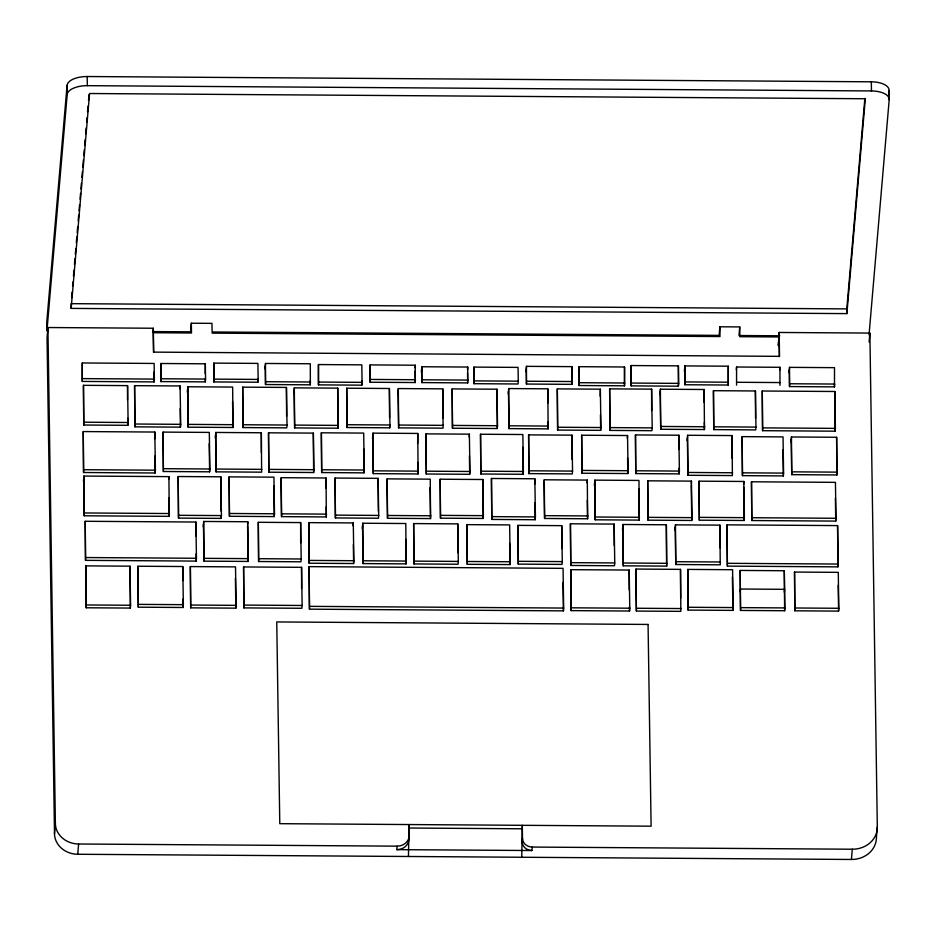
<?xml version="1.0" encoding="UTF-8"?>
<svg xmlns="http://www.w3.org/2000/svg" width="936" height="936" viewBox="0 0 936 936"><rect width="100%" height="100%" fill="white"/><g stroke="black" fill="none" stroke-linecap="round" stroke-linejoin="round"><path stroke-width="1.4" d="M67.064 85.398L46.8 321.715L46.94 330.853L67.193 94.548L67.064 85.398A19.387 9.009 -0.9 0 1 87.2 76.53L871.334 81.806A18.486 8.588 -0.9 0 1 889.06 90.523L889.2 99.661L869.029 334.948M779.162 332.467L779.524 356.347L153.679 352.123L153.317 328.243L47.923 327.53L47.046 337.791L54.499 833.789A22.944 20.3 4.9 0 0 77.723 854.264L851.409 859.47A25.389 22.452 4.9 0 0 876.435 837.17L877.313 826.909L869.883 333.076L779.162 332.467L778.319 345.56L779.056 336.948L739.885 336.691L739.732 326.921L719.866 326.781L719.129 335.38L212.706 331.976M71.581 297.859L72.084 292.055M72.575 286.24L72.95 281.888M73.453 276.085L73.944 270.27M74.447 264.467L74.938 258.664M75.313 254.299L75.816 248.496M76.307 242.693L76.811 236.878M77.185 232.526L77.676 226.723M78.179 220.908L78.671 215.104M79.045 210.752L79.548 204.937M80.04 199.134L80.543 193.331M80.917 188.967L81.409 183.163M81.912 177.36L82.415 171.545M82.777 167.193L83.409 159.939M83.784 155.575L84.275 149.772M84.649 145.419L85.153 139.604M85.644 133.801L86.147 127.998M86.638 122.183L87.013 117.831M87.516 112.027L88.007 106.213M88.511 100.409L89.002 94.606M71.159 308.4L89.575 93.518L865.309 98.748L846.881 313.618L71.159 308.4L71.078 303.662L846.811 308.892L864.864 98.374M82.286 362.969L82.274 381.42L154.124 381.911L154.37 379.092L154.136 363.449L82.286 362.969L82.274 381.42M83.456 385.316L83.772 425.014L127.881 425.307L128.115 422.499L127.565 385.62L83.456 385.316L83.772 425.014M83.246 431.566L83.573 472.516L155.154 472.996L155.399 470.188L154.826 432.046L83.246 431.566L83.573 472.516M83.456 481.432L83.912 476.061L168.925 476.635L169.229 516.356L84.228 515.783L83.678 478.869M54.499 833.789L55.376 823.54L47.923 327.53M84.228 515.783L83.912 476.061M85.223 521.282L85.527 560.348L196.197 561.097L196.443 558.277L195.893 522.031L85.223 521.282L85.527 560.348M85.89 565.882L86.241 607.78L130.338 608.072L130.584 605.264L129.999 566.175L85.89 565.882L86.241 607.78M77.723 854.264L78.601 844.003A22.944 20.3 4.9 0 1 55.376 823.54M127.565 385.62L127.495 399.777M134.585 385.667L134.924 426.839L180.449 427.144L180.695 424.324L180.11 385.971L134.585 385.667L134.924 426.839M129.999 566.175L130.338 608.072M152.989 332.093L153.317 328.243M137.955 566.233L138.294 607.183L183.105 607.487L183.351 604.668L182.777 566.537L137.955 566.233L138.294 607.183M154.826 432.046L154.651 439.101M160.863 363.496L160.852 381.584L205.312 381.876L205.557 379.068L205.323 363.8L160.863 363.496L160.852 381.584M163.075 432.104L163.379 471.498L209.617 471.814L209.863 468.995L209.313 432.409L163.075 432.104L163.379 471.498M168.679 479.443L168.925 476.635M179.876 388.779L180.11 385.971M178.179 476.529L178.519 518.111L221.2 518.404L221.434 515.584L220.861 476.81L178.179 476.529L178.519 518.111M719.866 326.781L720.006 336.55L212.133 333.134L211.981 323.365L191.342 323.224L190.605 331.824L152.872 331.566M187.375 392.137L187.832 386.767L232.654 387.071L232.982 427.495L188.159 427.19L187.598 389.575M188.159 427.19L187.832 386.767M182.777 566.537L182.707 580.648M205.323 363.8L205.195 373.546M190.347 566.584L190.687 607.85L235.86 608.154L236.094 605.346L235.521 566.888L190.347 566.584L190.687 607.85M195.893 522.031L195.835 536.445M213.806 363.11L213.806 381.935L257.903 382.227L258.149 379.419L257.903 363.402L213.806 363.11L213.806 381.935M203.241 526.828L203.697 521.457L247.794 521.75L248.11 561.436L204.013 561.144L203.451 524.265M204.013 561.144L203.697 521.457M215.339 437.837L215.795 432.455L261.331 432.76L261.635 472.165L216.111 471.849L215.561 435.275M216.111 471.849L215.795 432.455M220.861 476.81L221.095 511.22M229.133 476.869L229.437 516.286L274.26 516.59L274.494 513.782L273.944 477.173L229.133 476.869L229.437 516.286M242.693 387.141L243.021 427.565L286.767 427.857L287.013 425.049L286.439 387.434L242.693 387.141L243.021 427.565M243.582 566.947L243.91 607.897L301.883 608.283L302.129 605.475L301.556 567.333L243.582 566.947L243.91 607.897M247.56 524.558L247.794 521.75M265.028 368.831L265.496 363.46L310.307 363.765L310.342 384.825L265.52 384.52L265.251 366.269M261.331 432.76L261.343 452.462M265.52 384.52L265.496 363.46M258.313 522.3L258.617 561.518L300.947 561.799L301.181 558.991L300.643 522.58L258.313 522.3L258.617 561.518M268.527 432.818L268.831 472.212L313.642 472.516L313.888 469.696L313.338 433.111L268.527 432.818L268.831 472.212M286.439 387.434L286.591 416.286M280.765 483.07L281.233 477.688L326.044 477.992L326.348 516.941L281.537 516.637L280.987 480.496M281.537 516.637L281.233 477.688M293.857 393.237L294.325 387.855L337.72 388.147L338.036 428.208L294.641 427.916L294.079 390.663M294.641 427.916L294.325 387.855M300.643 522.58L300.655 542.868M318.451 364.56L318.474 384.871L361.822 385.164L362.068 382.356L361.811 364.853L318.451 364.56L318.474 384.871M301.556 567.333L301.591 588.51M313.338 433.111L313.642 472.516M308.833 522.639L309.161 563.226L353.621 563.53L353.866 560.711L353.293 522.943L308.833 522.639L309.161 563.226M309.114 566.631L309.465 609.16L563.425 610.869L563.659 608.061L563.062 568.339L309.114 566.631L309.465 609.16M321.364 432.806L321.68 472.563L364.01 472.855L364.244 470.036L363.695 433.087L321.364 432.806L321.68 472.563M326.044 477.992L325.915 488.03M337.72 388.147L338.036 428.208M335.1 478.05L335.416 517.936L378.46 518.228L378.694 515.42L378.144 478.343L335.1 478.05L335.416 517.936M346.718 388.206L347.034 427.518L389.715 427.81L389.949 424.991L389.399 388.498L346.718 388.206L347.034 427.518M353.047 525.751L353.293 522.943M369.685 370.282L370.141 364.911L415.315 365.215L415.291 382.543L370.118 382.239L369.895 367.719M370.118 382.239L370.141 364.911M362.302 528.618L362.77 523.236L405.803 523.528L406.13 563.881L363.086 563.589L362.524 526.044M372.493 438.528L372.949 433.146L417.772 433.45L418.099 473.944L373.277 473.639L372.715 435.965M363.086 563.589L362.77 523.236M373.277 473.639L372.949 433.146M378.144 478.343L378.355 511.103M389.399 388.498L389.551 417.585M386.743 484.251L387.2 478.869L430.244 479.162L430.548 518.579L387.516 518.287L386.966 481.677M397.847 393.939L398.315 388.557L442.775 388.861L443.079 428.161L398.619 427.869L398.069 391.365M387.516 518.287L387.2 478.869M398.619 427.869L398.315 388.557M415.069 368.024L415.315 365.215M421.387 372.118L421.855 366.748L467.731 367.052L467.684 382.906L421.808 382.59L421.61 369.556M421.808 382.59L421.855 366.748M417.772 433.45L417.643 443.512M413.642 523.575L413.969 563.928L458.067 564.232L458.312 561.413L457.751 523.879L413.642 523.575L413.969 563.928M425.985 433.871L426.301 474.002L469.696 474.295L469.93 471.487L469.381 434.164L425.985 433.871L426.301 474.002M521.75 857.259L522.3 825.306L522.499 838.457A9.641 8.529 4.9 0 0 532.268 847.068L531.964 850.532L396.805 849.631L397.098 846.156A12.25 10.834 4.9 0 0 409.172 835.392L409.009 824.546L408.459 856.487M442.775 388.861L442.927 417.947M409.172 835.392L408.88 838.867A12.25 10.834 4.9 0 1 396.805 849.631M440.177 479.232L440.482 518.181L483.163 518.462L483.409 515.654L482.859 479.513L440.177 479.232L440.482 518.181M452.17 388.92L452.474 428.232L497.285 428.536L497.531 425.716L496.981 389.224L452.17 388.92L452.474 428.232M467.497 369.872L467.731 367.052M457.751 523.879L457.903 552.673M473.955 367.099L473.92 383.69L518.029 383.982L518.275 381.174L518.064 367.392L473.955 367.099L473.92 383.69M469.135 436.983L469.381 434.164M466.97 524.64L467.275 564.291L509.956 564.583L510.202 561.764L509.652 524.92L466.97 524.64L467.275 564.291M480.519 434.245L480.835 474.002L523.165 474.283L523.399 471.475L522.85 434.526L480.519 434.245L480.835 474.002M482.859 479.513L483.163 518.462M496.981 389.224L497.285 428.536M491.458 478.483L491.786 519.433L535.181 519.726L535.427 516.918L534.854 478.776L491.458 478.483L491.786 519.433M508.236 393.927L508.693 388.557L547.817 388.814L548.133 428.875L509.008 428.606L508.459 391.365M509.008 428.606L508.693 388.557M526.009 371.709L526.477 366.339L572.001 366.643L571.978 384.345L526.453 384.041L526.231 369.147M526.453 384.041L526.477 366.339M517.982 525.365L518.287 564.115L562.033 564.408L562.279 561.6L561.74 525.658L517.982 525.365L518.287 564.115M528.618 434.866L528.91 473.616L572.305 473.909L572.551 471.089L572.013 435.158L528.618 434.866L528.91 473.616M534.854 478.776L534.655 484.415M547.817 388.814L547.747 403.088M543.816 485.176L544.284 479.794L587.317 480.086L587.609 518.766L544.577 518.474L544.038 482.602M544.577 518.474L544.284 479.794M557.306 388.885L557.645 430.057L600.678 430.349L600.924 427.53L600.35 389.177L557.306 388.885L557.645 430.057M522.499 838.457L522.206 841.932A9.641 8.529 4.9 0 0 531.964 850.532M572.001 366.643L571.978 384.345M561.74 525.658L561.799 548.601M572.013 435.158L572.095 459.529M578.542 372.06L578.998 366.69L624.523 366.994L624.523 385.819L578.998 385.515L578.764 369.498M578.998 385.515L578.998 366.69M570.422 523.797L570.761 565.461L614.507 565.754L614.753 562.945L614.168 524.09L570.422 523.797L570.761 565.461M581.654 435.217L581.946 473.23L627.822 473.546L628.068 470.726L627.541 435.532L581.654 435.217L581.946 473.23M570.855 569.673L571.182 610.623L629.518 611.021L629.764 608.201L629.191 570.059L570.855 569.673L571.182 610.623M587.071 482.894L587.317 480.086M600.35 389.177L600.175 396.244M594.407 485.515L594.863 480.133L638.972 480.437L639.276 520.1L595.179 519.808L594.617 482.953M595.179 519.808L594.863 480.133M609.64 388.861L609.98 430.408L651.947 430.689L652.193 427.881L651.608 389.142L609.64 388.861L609.98 430.408M624.523 366.994L624.523 385.819M614.168 524.09L614.203 545.618M631.086 365.543L631.11 385.866L678.413 386.182L678.658 383.374L678.389 365.871L631.086 365.543L631.11 385.866M627.295 438.34L627.541 435.532M622.487 529.858L622.955 524.488L666.35 524.78L666.678 566.116L623.294 565.824L622.709 527.296M623.294 565.824L622.955 524.488M635.474 434.924L635.766 473.593L679.162 473.885L679.396 471.077L678.857 435.217L635.474 434.924L635.766 473.593M629.191 570.059L629.203 589.832M635.579 574.447L636.047 569.065L680.507 569.369L680.846 611.36L636.386 611.068L635.801 571.884M651.608 389.142L651.643 410.611M636.386 611.068L636.047 569.065M647.7 480.823L648.005 520.159L691.762 520.463L691.996 517.643L691.447 481.116L647.7 480.823L648.005 520.159M659.927 394.582L660.395 389.2L704.141 389.505L704.457 429.554L660.711 429.261L660.149 392.02M660.711 429.261L660.395 389.2M678.389 365.871L678.413 386.182M666.35 524.78L666.678 566.116M678.857 435.217L678.787 449.502M684.415 371.288L684.871 365.906L728.267 366.198L728.267 385.035L684.871 384.743L684.637 368.725M684.871 384.743L684.871 365.906M675.008 530.221L675.464 524.839L719.924 525.143L720.24 564.806L675.78 564.513L675.23 527.647M675.78 564.513L675.464 524.839M687.153 440.645L687.609 435.275L732.069 435.568L732.385 475.57L687.925 475.277L687.363 438.083M687.925 475.277L687.609 435.275M680.507 569.369L680.659 598.303M691.213 483.935L691.447 481.116M687.773 569.416L688.1 610.085L732.911 610.389L733.157 607.569L732.584 569.72L687.773 569.416L688.1 610.085M704.141 389.505L704.048 402.34M699.04 481.174L699.332 520.182L744.155 520.475L744.389 517.666L743.851 481.467L699.04 481.174L699.332 520.182M713.454 390.686L713.758 429.612L755.726 429.905L755.96 427.085L755.422 390.967L713.454 390.686L713.758 429.612M728.267 366.198L728.267 385.035M719.924 525.143L719.983 547.794M739.732 326.921L738.995 335.521L779.863 335.79M736.328 369.814L736.573 367.006L779.969 367.298L779.957 385.375M732.069 435.568L732.127 458.406M736.562 385.082L736.573 367.006M727.038 524.85L727.377 566.128L837.919 566.865L838.153 564.057L837.58 525.599L727.038 524.85L727.377 566.128M742.143 436.632L742.447 475.64L783.35 475.921L783.584 473.101L783.046 436.913L742.143 436.632L742.447 475.64M743.605 484.286L743.851 481.467M755.422 390.967L755.551 418.345M740.2 570.433L740.516 610.436L784.625 610.74L784.859 607.92L784.309 570.726L740.2 570.433L740.516 610.436M740.236 591.845L740.481 589.025L784.579 589.329L784.345 592.137M751.491 481.783L751.795 520.533L835.731 521.095L835.977 518.287L835.438 482.356L751.491 481.783L751.795 520.533M762.278 391.014L762.583 430.689L835.158 431.18L835.403 428.372L834.842 391.494L762.278 391.014L762.583 430.689M779.723 370.106L779.969 367.298M789.06 372.739L789.528 367.357L834.491 367.661L834.491 386.872L789.528 386.568L789.282 370.176M789.528 386.568L789.528 367.357M790.99 442.342L791.458 436.972L836.62 437.276L836.913 474.95L791.739 474.646L791.212 439.78M791.739 474.646L791.458 436.972M784.309 570.726L784.625 610.74M794.535 572.06L794.828 610.798L838.574 611.103L838.82 608.283L838.282 572.352L794.535 572.06L794.828 610.798M834.842 391.494L835.158 431.18M836.62 437.276L836.913 474.95M837.58 525.599L837.919 566.865M888.685 94.875L889.06 90.523M869.123 342.05L869.883 333.076M851.409 859.47L852.287 849.221A25.389 22.452 4.9 0 0 877.313 826.909M67.193 94.548A19.387 9.009 -0.9 0 1 87.341 85.667L871.463 90.944A18.486 8.588 -0.9 0 1 889.2 99.661M370.363 379.431L415.525 379.735M422.042 379.782L467.93 380.086M685.117 381.923L728.512 382.216M736.808 382.274L780.191 382.567M161.097 378.764L205.557 379.068M214.04 379.127L258.149 379.419M474.166 380.87L518.275 381.174M526.699 381.233L572.224 381.537M82.52 378.612L154.37 379.092M789.773 383.748L834.736 384.052M579.244 382.695L624.768 383.011M631.344 383.058L678.658 383.374M265.765 381.701L310.576 382.005M318.72 382.063L362.068 382.356M84.018 422.195L128.115 422.499M660.945 426.453L704.703 426.746M713.992 426.804L755.96 427.085M347.268 424.71L389.949 424.991M398.865 425.049L443.325 425.353M452.72 425.412L497.531 425.716M509.254 425.798L548.379 426.067M762.828 427.881L835.403 428.372M135.158 424.02L180.695 424.324M188.405 424.382L233.216 424.687M243.255 424.745L287.013 425.049M294.887 425.096L338.27 425.389M557.891 427.249L600.924 427.53M610.225 427.6L652.193 427.881M582.18 470.422L628.068 470.726M636.012 470.785L679.396 471.077M791.973 471.838L837.147 472.142M529.156 470.796L572.551 471.089M163.624 468.69L209.863 468.995M216.345 469.041L261.881 469.345M269.077 469.392L313.888 469.696M321.925 469.755L364.244 470.036M688.171 472.458L732.631 472.762M742.681 472.832L783.584 473.101M481.081 471.194L523.399 471.475M373.522 470.831L418.334 471.136M426.547 471.194L469.93 471.487M83.819 469.708L155.399 470.188M229.683 513.478L274.494 513.782M281.771 513.829L326.594 514.133M544.822 515.654L587.855 515.947M84.474 512.963L169.474 513.536M440.727 515.373L483.409 515.654M699.578 517.362L744.389 517.666M752.041 517.713L835.977 518.287M335.661 515.128L378.694 515.42M387.761 515.479L430.794 515.771M595.413 517L639.522 517.292M648.25 517.351L691.996 517.643M492.032 516.625L535.427 516.918M178.753 515.303L221.434 515.584M85.773 557.54L196.443 558.277M204.247 558.336L248.356 558.628M258.863 558.698L301.181 558.991M676.026 561.705L720.486 561.998M518.532 561.308L562.279 561.6M309.406 560.418L353.866 560.711M363.332 560.781L406.364 561.062M414.203 561.12L458.312 561.413M467.52 561.483L510.202 561.764M727.623 563.308L838.153 564.057M571.007 562.653L614.753 562.945M623.528 563.004L666.923 563.296M688.334 607.277L733.157 607.569M740.762 607.628L784.859 607.92M795.073 607.99L838.82 608.283M138.528 604.375L183.351 604.668M244.156 605.077L302.129 605.475M190.921 605.042L236.094 605.346M571.428 607.815L629.764 608.201M636.632 608.248L681.092 608.552M309.711 606.352L563.659 608.061M86.486 604.96L130.584 605.264M408.716 828.021L522.007 828.781M78.601 844.003L397.098 846.156M532.268 847.068L852.287 849.221M871.334 81.806L871.463 90.944M846.811 308.892L846.881 313.618M838.188 585.222L838.574 611.103M834.456 384.134L834.491 386.872M835.392 498.104L835.731 521.095M782.952 449.853L783.35 475.921M779.056 336.948L779.36 356.593M743.652 487.176L744.155 520.475M732.408 576.904L732.911 610.389M704.352 422.393L704.457 429.554M691.224 485.386L691.762 520.463M679.068 468.152L679.162 473.885M638.808 488.92L639.276 520.1M627.588 458.055L627.822 473.546M629.448 606.774L629.518 611.021M600.444 414.718L600.678 430.349M587.328 500.116L587.609 518.766M562.992 582.496L563.425 610.869M548.028 421.715L548.133 428.875M534.924 502.772L535.181 519.726M522.756 447.291L523.165 474.283M509.64 543.325L509.956 564.583M469.416 455.633L469.696 474.295M467.532 372.762L467.684 382.906M430.08 487.609L430.548 518.579M417.924 462.349L418.099 473.944M415.116 370.925L415.291 382.543M405.756 539.335L406.13 563.881M389.668 424.885L389.715 427.81M363.648 448.695L364.01 472.855M361.764 380.788L361.822 385.164M353.34 544.635L353.621 563.53M326.196 506.821L326.348 516.941M310.272 380.613L310.342 384.825M273.792 485.62L274.26 516.59M257.868 379.326L257.903 382.227M247.584 525.985L248.11 561.436M235.404 578.249L235.86 608.154M232.584 401.45L232.982 427.495M221.153 515.525L221.2 518.404M209.196 443.664L209.617 471.814M205.276 379.103L205.312 381.876M196.092 553.843L196.197 561.097M191.342 323.224L191.482 332.994L153.223 332.736L153.516 352.381M180.168 408.669L180.449 427.144M182.976 599.005L183.105 607.487M168.96 497.893L169.229 516.356M153.972 371.955L154.124 381.911M154.896 456.043L155.154 472.996M127.776 418.216L127.881 425.307M87.2 76.53L87.341 85.667M648.075 624.441L276.752 621.937L279.782 823.68L651.105 826.184L648.075 624.441"/></g></svg>
